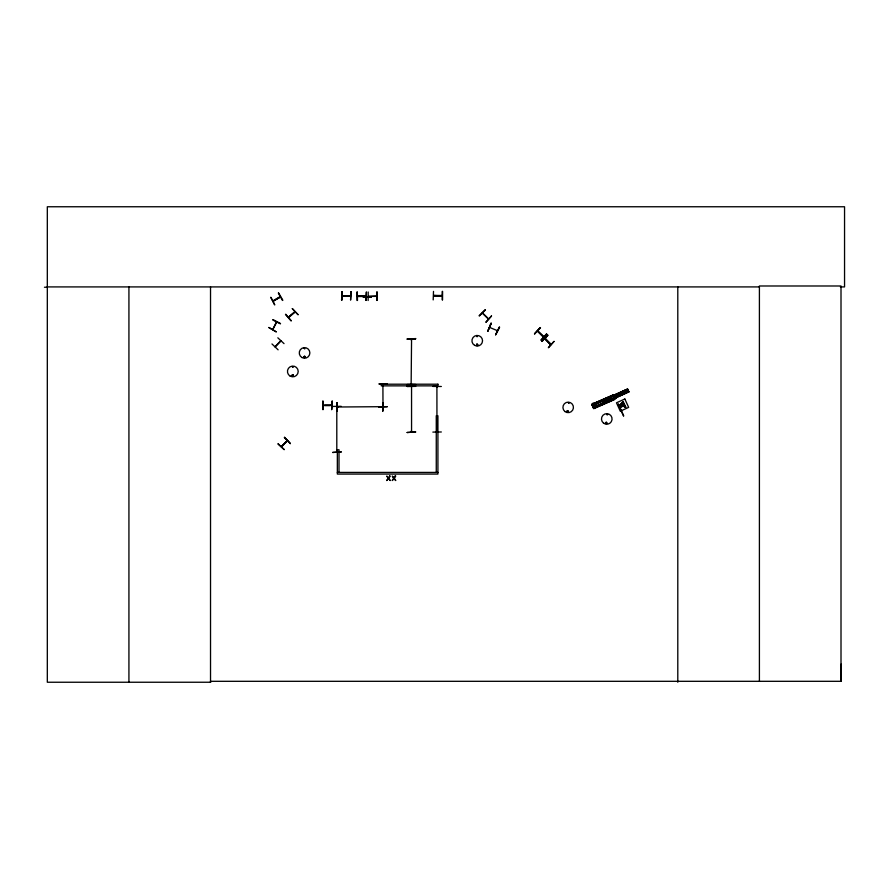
<?xml version="1.0" encoding="UTF-8"?>
<svg xmlns="http://www.w3.org/2000/svg" width="889" height="889" viewBox="0 0 889 889"><rect width="100%" height="100%" fill="white"/><g stroke="black" fill="none" stroke-linecap="round" stroke-linejoin="round"><path stroke-width="1.33" d="M568.449 411.44C566.671 408.684 566.86 413.696 568.349 411.618M605.42 422.986C607.498 420.019 606.631 425.953 605.531 422.586M606.809 422.964C605.542 421.03 605.742 424.553 606.709 423.075M840.394 286.914L844.55 286.914L844.55 206.759L47.317 206.759L47.317 682.241L210.649 682.241L210.537 681.307L841.005 681.307L841.127 664.116M537.456 331.019L543.624 336.631M544.868 338.565L550.791 344.643L544.879 338.52L550.891 344.521L550.624 343.71M337.12 451.845L337.087 451.012L337.142 451.934M411.151 383.715L411.229 384.57M411.551 386.626L411.563 431.987M436.866 387.282L437.277 386.626M436.888 431.954L437.244 431.065L437.288 431.987M437.288 431.832L436.899 431.243M292.381 366.913L293.159 367.357L292.614 366.668M292.248 375.414C293.77 373.502 293.092 377.481 292.337 375.28M304.005 356.733C305.105 358.989 305.183 354.811 304.071 357.022M305.294 357.089C304.082 353.911 303.271 359.645 305.383 356.889M477.004 336.742C477.671 335.231 476.804 337.12 477.504 336.331M476.66 344.721C478.371 343.154 477.215 346.232 476.804 344.976M478.038 344.932C475.371 341.665 476.982 347.154 477.626 345.377M279.646 297.471L280.279 296.659M280.413 296.993L273.112 301.193L280.313 297.082M382.903 384.026L382.992 406.684M568.349 402.839L569.06 403.395L568.527 402.684M606.965 414.518C608.676 413.318 606.776 416.23 607.12 414.241M482.305 313.15L488.372 319.073M551.102 344.31L545.09 338.309M281.18 446.578L287.303 440.844M292.114 375.002C292.592 378.447 294.704 373.069 292.092 375.214M304.16 348.277L304.794 348.91L304.349 348.144M295.159 312.028L294.303 312.272M487.783 331.075L491.35 323.363M495.662 334.709L499.596 327.174L495.606 334.686M495.718 334.742L499.285 327.03M411.229 339.076L411.229 340.02L411.563 339.098M272.801 319.984L280.379 323.818M276.435 321.885L272.756 329.552L276.779 322.062M357.445 296.081L358.389 296.07M364.968 296.426L365.768 296.415M350.388 296.081L342.087 295.659L342.832 295.615M331.708 405.195L323.24 405.151L324.041 405.528M330.764 405.195L331.708 405.495L323.296 405.495M288.436 317.206L294.848 311.806L288.603 317.129M376.625 296.348L368.246 296.448M349.71 295.704L350.444 295.67M350.444 296.026L342.087 296.037L350.566 296.081M434.51 295.859L433.71 295.504L442.122 295.893L433.765 296.17L442.122 295.981M442.066 295.859L433.71 295.804M271.978 343.954L278.113 349.833M277.835 337.809L284.024 343.621M275.312 346.888L281.091 340.898M284.558 437.31L290.281 443.622L284.536 437.344M287.291 440.8L281.435 446.8L283.569 444.689M479.36 315.939L485.405 309.972M479.138 315.717L485.105 309.672M491.539 316.028L485.827 322.318L491.45 315.939M534.478 333.842L540.523 327.863M541.901 341.343L547.946 335.364M544.968 338.676L550.836 344.588M545.59 339.231L545.246 338.409M567.293 410.862C566.682 413.229 569.449 410.285 567.238 411.018M273.812 300.738L273.145 301.115M285.48 314.473L291.025 320.896M292.292 308.639L298.171 314.795L292.337 308.605M288.858 317.417L295.081 312.039M437.255 387.371L436.91 386.537L436.955 431.921L436.944 431.154M273.023 300.749L280.079 296.67M281.491 446.723L287.48 440.788L285.525 442.766M282.48 300.471L278.324 293.048M411.518 384.57L411.518 383.715M628.89 391.893L614.944 398.283L613.577 395.316L627.556 388.971L628.923 391.949M613.61 395.383L627.634 389.149L613.666 395.516M613.81 395.827L627.79 389.471M613.888 395.994L627.812 389.538M613.899 396.016L627.89 389.704M613.599 396.372L627.967 389.882M614.088 396.405L614.443 397.194M615.721 396.916L628.512 391.06M615.799 397.083L628.601 391.249M615.877 397.25L628.69 391.449M614.388 398.094L628.734 391.549M614.855 398.094L628.812 391.727M624.1 403.584L622.489 404.317L623.267 406.04L625.689 407.084L623.3 401.817L619.966 404.751L621.333 406.918L624.889 405.306M612.854 395.06L591.752 404.239L593.741 408.707L614.799 399.439L614.199 398.083M612.921 395.227L591.863 404.484L612.943 395.272M592.007 404.839L613.032 395.483M592.074 404.984L613.154 395.738M592.118 405.073L610.71 396.905M592.207 405.284L613.288 396.061M593.541 404.951L612.132 396.783M593.585 405.051L612.165 396.861M592.485 405.873L593.007 407.051M593.963 405.751L592.907 406.095M593.252 407.607L614.355 398.428M594.597 407.318L614.432 398.605M593.396 407.94L614.466 398.694M593.474 408.107L614.543 398.861M614.655 399.105L593.585 408.362L614.688 399.183L612.81 394.972M482.527 312.895L488.583 318.807M537.667 330.808L543.701 336.764M357.622 296.037L365.768 295.981M337.353 406.673L338.12 406.706L337.175 407.006M338.076 407.073L337.353 407.051M433.799 295.415L442.122 295.504M543.479 337.02L537.523 331.086L543.29 336.964M357.478 300.482L357.3 291.981M368.19 292.003L368.135 300.504M377.158 291.948L377.18 300.449M357.478 296.426L365.946 296.326M357.589 296.47L365.946 296.415M365.968 300.426L366.39 291.925L366.09 300.426M415.619 338.62L407.129 339.109L415.619 338.576M407.129 339.042L415.619 338.931M415.63 384.548L407.129 384.593L415.63 384.593M415.619 386.371L407.129 386.548M407.129 386.115L415.619 386.059M432.854 386.426L441.344 386.493M332.697 406.44L341.187 406.317M382.559 406.684L337.264 407.006M441.344 431.976L432.854 432.098M378.892 406.918L387.382 406.673L378.892 406.929M44.45 287.247L47.317 287.236M47.317 286.914L759.406 286.914M442.589 291.403L442.555 299.904M442 295.47L441.177 295.804M325.096 405.462L329.975 405.462M323.207 409.596L323.096 401.095M337.342 472.415L437.921 472.415M368.335 296.426L376.714 296.048M623.267 406.04L620.211 405.284L623.3 401.817L620.211 405.284L625.689 407.084L623.956 405.751M280.802 340.631L274.945 346.788M622.311 404.784L623.1 405.084M288.692 317.506L289.158 316.584M622.022 405.573L619.966 404.751L625.689 407.084M497.373 330.664L489.695 327.441M273.001 319.596L280.535 323.54M411.563 339.254L411.14 384.392M284.313 437.566L290.314 443.578M278.179 443.778L284.291 449.678L277.957 444M285.747 314.239L291.27 320.696M278.601 292.892L282.846 300.249M626.234 389.815L627.401 392.393M625.278 390.249L626.456 392.827M623.867 390.893L625.034 393.471M622.6 391.46L623.778 394.038M621.189 392.105L622.356 394.683M623.678 403.784L624.456 405.506M622.522 406.384L621.744 404.662L620.555 405.195L621.333 406.918M615.099 394.872L616.266 397.45M614.51 394.616L615.188 396.116M615.621 397.083L616.066 398.061M614.399 394.672L614.988 395.961M615.566 397.25L615.955 398.105M619.077 405.084L620.444 408.095M618.377 404.051L623.722 415.874M618.166 404.151L623.5 415.974M618.544 405.328L619.911 408.34M610.81 396.205L612.51 400.094M609.376 396.838L611.087 400.728M607.243 397.772L608.954 401.661M605.342 398.605L607.043 402.495M603.198 399.539L604.909 403.428M594.03 403.573L595.741 407.462M593.141 403.195L595.419 408.384M592.985 403.262L595.263 408.451M593.774 405.64L594.041 406.251M592.852 406.04L593.096 406.673M411.518 431.154L411.229 431.921L411.218 431.154M382.759 402.617L382.759 411.107M376.814 291.948L376.858 300.449M356.989 291.981L357.045 300.482M337.031 402.617L337.142 411.107M336.798 407.318L336.798 406.551L336.798 451.868M841.005 681.307L841.005 285.991L759.406 285.991L759.406 681.307M677.796 286.914L677.796 682.241M442.233 291.403L442.233 299.904M436.266 472.415L436.266 415.774L437.921 415.774L437.921 474.07L337.342 474.07L337.342 449.756L338.998 449.756L338.998 472.415M433.499 291.403L433.187 299.904M342.009 291.603L341.954 300.093M322.774 401.095L322.774 409.596M210.526 286.914L210.526 682.241M128.927 286.914L128.927 682.241M621.889 392.849C622.422 395.316 623.911 391.338 621.889 392.849M604.242 400.672C604.998 404.384 607.309 398.45 604.242 400.672M491.028 323.218L487.894 331.13L491.028 323.218M268.867 327.508L276.19 331.83L268.867 327.508M389.593 476.06L388.504 477.826L386.748 476.06L388.137 478.304L386.704 480.549L388.46 478.76L390.238 480.549L388.837 478.282L390.238 476.06L389.593 476.06M395.105 476.06L394.016 477.826L392.26 476.06L393.649 478.304L392.216 480.549L393.983 478.76L395.761 480.549L394.349 478.282L395.749 476.06L395.105 476.06M540.256 327.608L534.567 333.92L540.234 327.574M546.624 333.953L540.912 340.254L546.579 333.908M547.646 335.075L541.979 341.42L547.646 335.075M554.014 341.42L548.335 347.755L554.003 341.409M270.867 297.359L274.745 304.927L270.856 297.371M624.856 399.005L616.477 402.806L620.278 411.185L628.656 407.384L624.856 399.005M612.977 398.65L594.374 406.795L613.01 398.728M337.153 402.617L336.775 411.118L337.153 402.617M383.115 402.606L382.692 411.107L383.115 402.606M415.63 431.976L407.129 432.51L415.63 431.976M341.198 451.934L332.697 452.457L341.198 451.934M387.382 383.715L378.892 383.948L387.382 383.692M342.065 291.603L341.598 300.093L342.065 291.603M351.033 291.603L350.588 300.093L350.999 291.603M371.302 296.948L362.945 296.948L371.302 297.048M437.921 384.204L381.281 384.204L381.281 385.859L437.921 385.859L437.921 384.204M332.175 401.095L331.708 409.596L332.175 401.095M474.582 345.343A5.312 5.312 0 0 0 482.549 340.743A5.312 5.312 0 0 0 474.582 336.153A5.312 5.312 0 0 0 474.582 345.343M564.948 411.551A5.267 5.267 0 0 0 573.394 408.107A5.267 5.267 0 0 0 566.193 402.517A5.267 5.267 0 0 0 564.948 411.551M603.531 423.131A5.301 5.301 0 0 0 612.032 419.664A5.301 5.301 0 0 0 604.776 414.041A5.301 5.301 0 0 0 603.531 423.131M301.904 357.511A5.312 5.312 0 0 0 309.872 352.911A5.312 5.312 0 0 0 301.904 348.321A5.312 5.312 0 0 0 301.904 357.511M290.136 376.103A5.378 5.378 0 0 0 298.204 371.446A5.378 5.378 0 0 0 290.136 366.79A5.378 5.378 0 0 0 290.136 376.103"/></g></svg>
